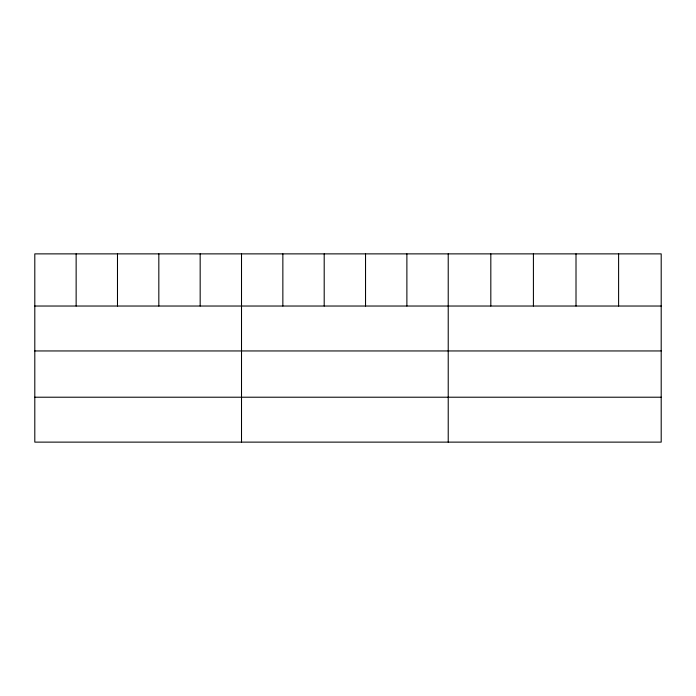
<?xml version="1.0" encoding="UTF-8"?>
<svg xmlns="http://www.w3.org/2000/svg" width="696" height="696" viewBox="0 0 696 696"><rect width="100%" height="100%" fill="white"/><g stroke="black" fill="none" stroke-linecap="round" stroke-linejoin="round"><path stroke-width="1.04" d="M661.2 350.949L661.2 253.875L34.8 253.875L34.8 442.125L661.2 442.125L661.2 350.949L34.8 350.949M34.8 306.031L661.2 306.031M34.8 397.216L661.2 397.216M618.605 253.875L618.605 306.031M576.01 253.875L576.01 306.031M533.414 253.875L533.414 306.031M490.819 253.875L490.819 306.031M448.224 253.875L448.224 442.125M406.882 253.875L406.882 306.031M365.539 253.875L365.539 306.031M324.197 253.875L324.197 306.031M282.854 253.875L282.854 306.031M241.512 253.875L241.512 442.125M200.17 253.875L200.17 306.031M158.827 253.875L158.827 306.031M117.485 253.875L117.485 306.031M76.142 253.875L76.142 306.031"/></g></svg>
